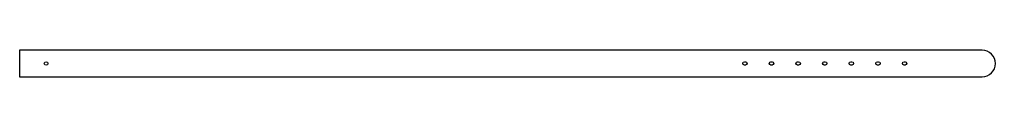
# Model space of a CAD drawing. Header units: millimetres. Extents: x 2328 to 3428, y 1456 to 1486.
import ezdxf

# ---------------------------------------------------------------- set-up
doc = ezdxf.new("R2010")
doc.units = ezdxf.units.MM

# ---------------------------------------------------------------- blocks, each defined once
blk = doc.blocks.new('*U5')
blk.add_lwpolyline([(1.2, 1.9, -1), (1.2, -1.9), (0, -1.9, -1), (0, 1.9)], format="xyb", close=True)
blk = doc.blocks.new('*U7')
at = {"color": 0, "linetype": 'ByBlock', "lineweight": -2, "transparency": 16777216, "rotation": 180}
for p in [(985.6, 50.7), (1015.6, 50.7), (1045.6, 50.7), (1075.6, 50.7), (1105.6, 50.7), (1135.6, 50.7), (1165.6, 50.7)]:
    blk.add_blockref('*U5', p, dxfattribs=at)
blk = doc.blocks.new('*U13')
blk.add_lwpolyline([(1.2, 1.9, -1), (1.2, -1.9), (0, -1.9, -1), (0, 1.9)], format="xyb", close=True)
blk = doc.blocks.new('*U15')
at = {"color": 0, "linetype": 'ByBlock', "lineweight": -2, "transparency": 16777216, "rotation": 180}
for p in [(985.6, 50.7), (1015.6, 50.7), (1045.6, 50.7), (1075.6, 50.7), (1105.6, 50.7), (1135.6, 50.7), (1165.6, 50.7)]:
    blk.add_blockref('*U13', p, dxfattribs=at)

msp = doc.modelspace()

# ---------------------------------------------------------------- linework, layer by layer
msp.add_line((3428.3, 1470.7), (3428.3, 1470.7))
msp.add_lwpolyline([(3413.3, 1485.7), (2328.3, 1485.7), (2328.3, 1455.7), (3413.3, 1455.7, 1), (3413.3, 1485.7)], format="xyb")
msp.add_circle((2358.3, 1470.7), 2)

# ---------------------------------------------------------------- block references
for name in ['*U7', '*U15']:
    msp.add_blockref(name, (2160.9, 1420.1))

doc.saveas('drawing.dxf')
